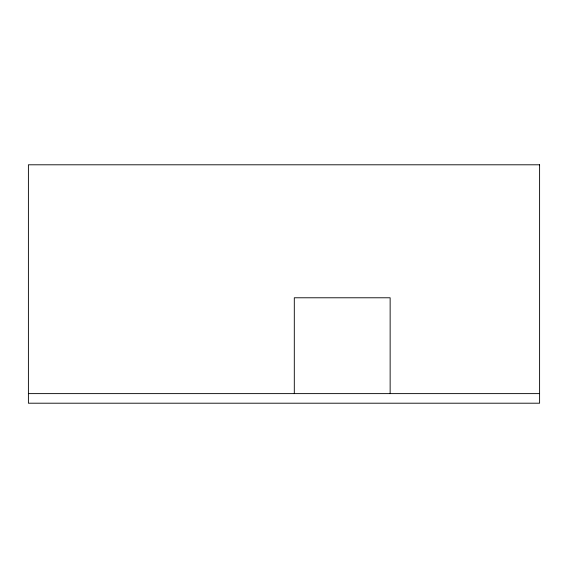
<?xml version="1.0" encoding="UTF-8"?>
<svg xmlns="http://www.w3.org/2000/svg" width="568" height="568" viewBox="0 0 568 568"><rect width="100%" height="100%" fill="white"/><g stroke="black" fill="none" stroke-linecap="round" stroke-linejoin="round"><path stroke-width="0.85" d="M28.4 393.617L539.6 393.617M390.138 393.617L390.138 297.781L294.302 297.781L294.302 393.617M539.6 164.798L28.4 164.798L28.4 403.202L539.6 403.202L539.6 164.798"/></g></svg>
